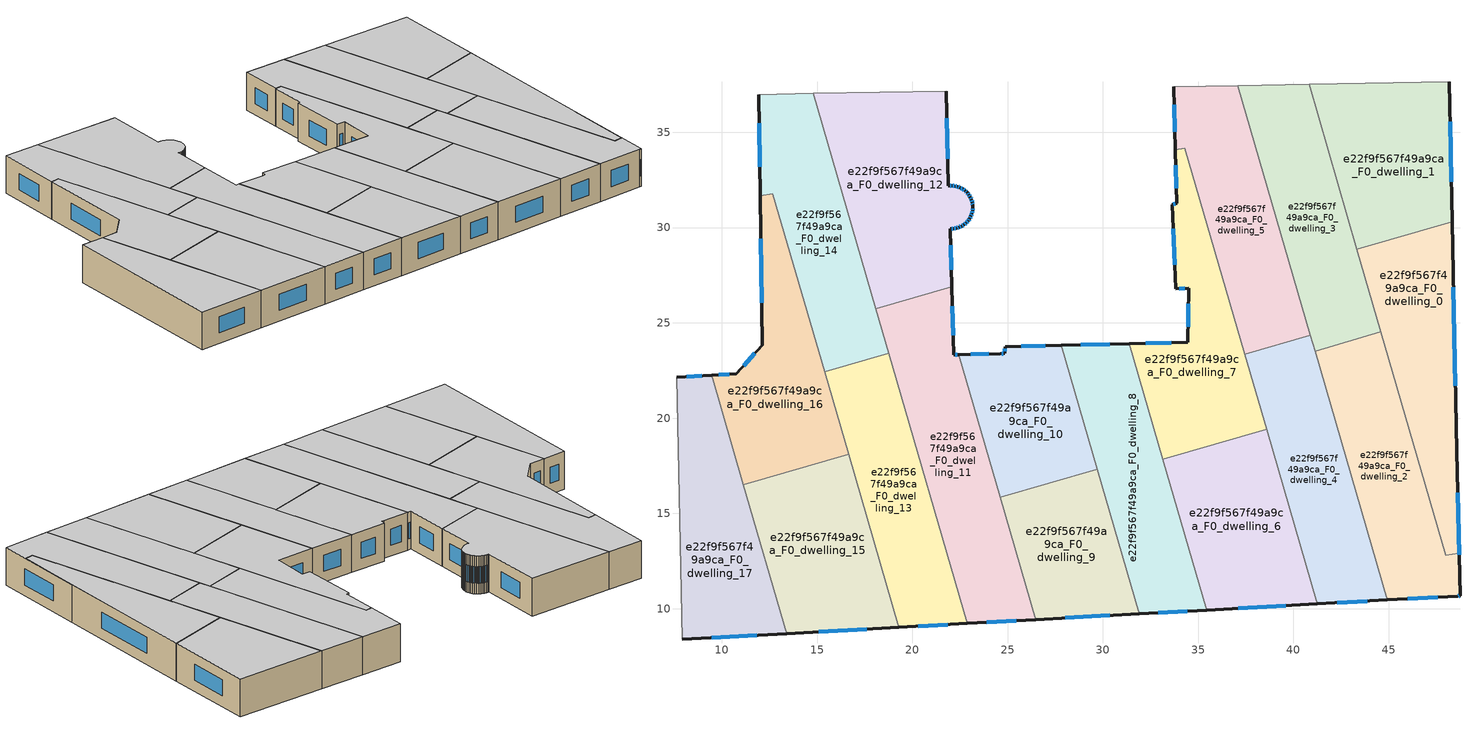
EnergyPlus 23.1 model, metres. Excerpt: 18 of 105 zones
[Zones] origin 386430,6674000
e22f9f567f49a9ca_F0_dwelling_0
 floor ground (EU_floor_Construction): 48.33,30.32 48.68,12.91 48,12.8 43.33,28.86 z0
 wall outside (EU_wall_Construction): 48.57,18.26 48.33,30.32 z0:3
 wall to e22f9f567f49a9ca_F0_dwelling_1 (EU_wall_Construction): 48.33,30.32 43.33,28.86 z0:3
 wall to e22f9f567f49a9ca_F0_dwelling_2 (EU_wall_Construction): 44.59,24.53 48,12.8 48.68,12.91 48.57,18.26 z0:3
 wall to e22f9f567f49a9ca_F0_dwelling_3 (EU_wall_Construction): 43.33,28.86 44.59,24.53 z0:3
 window (EU_Window_Construction): 48.5,21.71 48.4,26.87 z0.86:2.14
 ceiling to e22f9f567f49a9ca_F1_dwelling_0 (EU_floor_Construction): 48.68,12.91 48.33,30.32 43.33,28.86 48,12.8 z3
e22f9f567f49a9ca_F0_dwelling_1
 floor ground (EU_floor_Construction): 48.17,37.66 48.33,30.32 43.33,28.86 40.82,37.52 z0
 wall outside (EU_wall_Construction): 48.33,30.32 48.17,37.66 z0:3
 wall adiabatic (EU_wall_Construction): 48.17,37.66 40.82,37.52 z0:3
 wall to e22f9f567f49a9ca_F0_dwelling_3 (EU_wall_Construction): 40.82,37.52 43.33,28.86 z0:3
 window (EU_Window_Construction): 48.28,32.41 48.22,35.56 z0.86:2.14
 ceiling to e22f9f567f49a9ca_F1_dwelling_1 (EU_floor_Construction): 48.33,30.32 48.17,37.66 40.82,37.52 43.33,28.86 z3
e22f9f567f49a9ca_F0_dwelling_10
 floor ground (EU_floor_Construction): 27.81,23.83 29.7,17.33 24.61,15.85 22.44,23.33 24.62,23.39 24.84,23.39 24.86,23.76 z0
 wall outside (EU_wall_Construction): 27.81,23.83 24.86,23.76 24.84,23.39 24.62,23.39 22.44,23.33 z0:3
 wall to e22f9f567f49a9ca_F0_dwelling_9 (EU_wall_Construction): 24.61,15.85 29.7,17.33 z0:3
 wall to e22f9f567f49a9ca_F0_dwelling_8 (EU_wall_Construction): 29.7,17.33 27.81,23.83 z0:3
 wall to e22f9f567f49a9ca_F0_dwelling_11 (EU_wall_Construction): 22.44,23.33 24.61,15.85 z0:3
 window (EU_Window_Construction): 24.86,23.66 24.84,23.5 / 26.97,23.81 25.7,23.78 / 24,23.37 23.06,23.35 / 24.78,23.39 24.69,23.39 z0.86:2.14
 ceiling to e22f9f567f49a9ca_F1_dwelling_10 (EU_floor_Construction): 29.7,17.33 27.81,23.83 24.86,23.76 24.84,23.39 24.62,23.39 22.44,23.33 24.61,15.85 z3
e22f9f567f49a9ca_F0_dwelling_11
 floor ground (EU_floor_Construction): 22.07,26.91 22.17,23.32 22.44,23.33 26.48,9.43 22.89,9.23 18.09,25.75 z0
 wall outside (EU_wall_Construction): 22.44,23.33 22.17,23.32 22.07,26.91 / 22.89,9.23 26.48,9.43 z0:3
 wall to e22f9f567f49a9ca_F0_dwelling_12 (EU_wall_Construction): 22.07,26.91 18.09,25.75 z0:3
 wall to e22f9f567f49a9ca_F0_dwelling_13 (EU_wall_Construction): 18.77,23.41 22.89,9.23 z0:3
 wall to e22f9f567f49a9ca_F0_dwelling_9 (EU_wall_Construction): 26.48,9.43 24.61,15.85 z0:3
 wall to e22f9f567f49a9ca_F0_dwelling_14 (EU_wall_Construction): 18.09,25.75 18.77,23.41 z0:3
 window (EU_Window_Construction): 22.36,23.33 22.24,23.33 / 23.92,9.29 25.45,9.37 / 22.14,24.35 22.1,25.88 z0.86:2.14
 ceiling to e22f9f567f49a9ca_F1_dwelling_11 (EU_floor_Construction): 26.48,9.43 22.44,23.33 22.17,23.32 22.07,26.91 18.09,25.75 22.89,9.23 z3
e22f9f567f49a9ca_F0_dwelling_12
 floor ground (EU_floor_Construction): 21.78,37.17 21.89,32.18 21.94,32.19 22.09,32.2 22.23,32.18 22.38,32.15 22.51,32.1 22.64,32.03 22.76,31.94 22.87,31.84 22.96,31.73 23.04,31.6 23.1,31.47 23.15,31.33 23.17,31.18 23.17,31.12 23.18,31.04 23.16,30.89 23.13,30.75 23.08,30.61 23.01,30.48 22.92,30.36 22.82,30.25 22.71,30.16 22.58,30.08 22.45,30.02 22.31,29.97 22.16,29.95 22.02,29.95 21.99,29.95 22.07,26.91 18.09,25.75 14.81,37.04 z0
 wall outside (EU_wall_Construction): 22.07,26.91 21.99,29.95 22.02,29.95 22.16,29.95 22.31,29.97 22.45,30.02 22.58,30.08 22.71,30.16 22.82,30.25 22.92,30.36 23.01,30.48 23.08,30.61 23.13,30.75 23.16,30.89 23.18,31.04 23.17,31.12 23.17,31.18 23.15,31.33 23.1,31.47 23.04,31.6 22.96,31.73 22.87,31.84 22.76,31.94 22.64,32.03 22.51,32.1 22.38,32.15 22.23,32.18 22.09,32.2 21.94,32.19 21.89,32.18 21.78,37.17 z0:3
 wall adiabatic (EU_wall_Construction): 21.78,37.17 14.81,37.04 z0:3
 wall to e22f9f567f49a9ca_F0_dwelling_14 (EU_wall_Construction): 14.81,37.04 18.09,25.75 z0:3
 window (EU_Window_Construction): 21.86,33.61 21.81,35.74 / 22.04,32.19 21.98,32.19 / 22.19,32.18 22.13,32.19 / 22.33,32.16 22.27,32.17 / 22.47,32.11 22.41,32.13 / 22.61,32.05 22.55,32.08 / 22.73,31.97 22.68,32 / 22.84,31.87 22.79,31.91 / 22.94,31.76 22.9,31.81 / 23.02,31.64 22.99,31.69 / 23.09,31.51 23.06,31.56 / 23.13,31.37 23.12,31.43 / 23.16,31.22 23.15,31.29 / 23.17,30.93 23.17,30.99 / 23.14,30.79 23.15,30.85 / 23.09,30.65 23.11,30.71 / 23.03,30.52 23.06,30.57 / 22.95,30.39 22.98,30.44 / 22.85,30.28 22.89,30.33 / 22.74,30.18 22.79,30.22 / 22.62,30.1 22.67,30.13 / 22.49,30.04 22.55,30.06 / 22.35,29.99 22.41,30.01 / 22.21,29.96 22.27,29.97 / 22.06,29.95 22.12,29.95 / 22.05,27.78 22.02,29.08 z0.86:2.14
 ceiling to e22f9f567f49a9ca_F1_dwelling_12 (EU_floor_Construction): 22.07,26.91 21.99,29.95 22.02,29.95 22.16,29.95 22.31,29.97 22.45,30.02 22.58,30.08 22.71,30.16 22.82,30.25 22.92,30.36 23.01,30.48 23.08,30.61 23.13,30.75 23.16,30.89 23.18,31.04 23.17,31.12 23.17,31.18 23.15,31.33 23.1,31.47 23.04,31.6 22.96,31.73 22.87,31.84 22.76,31.94 22.64,32.03 22.51,32.1 22.38,32.15 22.23,32.18 22.09,32.2 21.94,32.19 21.89,32.18 21.78,37.17 14.81,37.04 18.09,25.75 z3
e22f9f567f49a9ca_F0_dwelling_13
 floor ground (EU_floor_Construction): 18.77,23.41 22.89,9.23 19.29,9.03 15.4,22.43 z0
 wall outside (EU_wall_Construction): 19.29,9.03 22.89,9.23 z0:3
 wall to e22f9f567f49a9ca_F0_dwelling_14 (EU_wall_Construction): 18.77,23.41 15.4,22.43 z0:3
 wall to e22f9f567f49a9ca_F0_dwelling_15 (EU_wall_Construction): 16.65,18.1 19.29,9.03 z0:3
 wall to e22f9f567f49a9ca_F0_dwelling_16 (EU_wall_Construction): 15.4,22.43 16.65,18.1 z0:3
 window (EU_Window_Construction): 20.32,9.08 21.86,9.17 z0.86:2.14
 ceiling to e22f9f567f49a9ca_F1_dwelling_13 (EU_floor_Construction): 22.89,9.23 18.77,23.41 15.4,22.43 19.29,9.03 z3
e22f9f567f49a9ca_F0_dwelling_14
 floor ground (EU_floor_Construction): 14.81,37.04 18.77,23.41 15.4,22.43 12.68,31.76 12.02,31.67 11.93,36.98 z0
 wall outside (EU_wall_Construction): 11.93,36.98 12.02,31.67 z0:3
 wall adiabatic (EU_wall_Construction): 14.81,37.04 11.93,36.98 z0:3
 wall to e22f9f567f49a9ca_F0_dwelling_16 (EU_wall_Construction): 12.02,31.67 12.68,31.76 15.4,22.43 z0:3
 window (EU_Window_Construction): 11.96,35.47 11.99,33.19 z0.86:2.14
 ceiling to e22f9f567f49a9ca_F1_dwelling_14 (EU_floor_Construction): 18.77,23.41 14.81,37.04 11.93,36.98 12.02,31.67 12.68,31.76 15.4,22.43 z3
e22f9f567f49a9ca_F0_dwelling_15
 floor ground (EU_floor_Construction): 16.65,18.1 19.29,9.03 13.4,8.7 11.14,16.5 z0
 wall outside (EU_wall_Construction): 13.4,8.7 19.29,9.03 z0:3
 wall to e22f9f567f49a9ca_F0_dwelling_16 (EU_wall_Construction): 16.65,18.1 11.14,16.5 z0:3
 wall to e22f9f567f49a9ca_F0_dwelling_17 (EU_wall_Construction): 11.14,16.5 13.4,8.7 z0:3
 window (EU_Window_Construction): 15.08,8.79 17.61,8.93 z0.86:2.14
 ceiling to e22f9f567f49a9ca_F1_dwelling_15 (EU_floor_Construction): 19.29,9.03 16.65,18.1 11.14,16.5 13.4,8.7 z3
e22f9f567f49a9ca_F0_dwelling_16
 floor ground (EU_floor_Construction): 12.68,31.76 16.65,18.1 11.14,16.5 9.46,22.26 10.75,22.33 12.14,23.83 12.02,31.66 z0
 wall outside (EU_wall_Construction): 12.02,31.66 12.14,23.83 10.75,22.33 9.46,22.26 z0:3
 wall to e22f9f567f49a9ca_F0_dwelling_17 (EU_wall_Construction): 9.46,22.26 11.13,16.5 z0:3
 window (EU_Window_Construction): 10.38,22.31 9.83,22.28 / 11.74,23.4 11.15,22.76 / 12.05,29.43 12.1,26.07 z0.86:2.14
 ceiling to e22f9f567f49a9ca_F1_dwelling_16 (EU_floor_Construction): 16.65,18.1 12.68,31.76 12.02,31.66 12.14,23.83 10.75,22.33 9.46,22.26 11.14,16.5 z3
e22f9f567f49a9ca_F0_dwelling_17
 floor ground (EU_floor_Construction): 9.46,22.26 13.4,8.7 7.91,8.39 7.62,22.16 z0
 wall outside (EU_wall_Construction): 7.91,8.39 13.4,8.7 / 9.46,22.26 7.62,22.16 z0:3
 wall adiabatic (EU_wall_Construction): 7.62,22.16 7.91,8.39 z0:3
 window (EU_Window_Construction): 9.48,8.48 11.83,8.61 / 8.94,22.23 8.15,22.19 z0.86:2.14
 ceiling to e22f9f567f49a9ca_F1_dwelling_17 (EU_floor_Construction): 13.4,8.7 9.46,22.26 7.62,22.16 7.91,8.39 z3
e22f9f567f49a9ca_F0_dwelling_2
 floor ground (EU_floor_Construction): 44.59,24.53 48,12.8 48.68,12.91 48.58,18.26 48.74,10.67 48.62,10.66 44.93,10.46 41.13,23.52 z0
 wall outside (EU_wall_Construction): 44.93,10.46 48.62,10.66 48.74,10.67 48.58,18.26 z0:3
 wall to e22f9f567f49a9ca_F0_dwelling_3 (EU_wall_Construction): 44.59,24.53 41.13,23.52 z0:3
 wall to e22f9f567f49a9ca_F0_dwelling_4 (EU_wall_Construction): 41.13,23.52 44.93,10.46 z0:3
 window (EU_Window_Construction): 48.65,10.67 48.7,10.67 / 45.98,10.52 47.57,10.6 / 48.69,12.84 48.63,16.09 z0.86:2.14
 ceiling to e22f9f567f49a9ca_F1_dwelling_2 (EU_floor_Construction): 48.74,10.67 48.58,18.26 48.68,12.91 48,12.8 44.59,24.53 41.13,23.52 44.93,10.46 48.62,10.66 z3
e22f9f567f49a9ca_F0_dwelling_3
 floor ground (EU_floor_Construction): 40.82,37.52 44.59,24.53 41.13,23.52 37.09,37.45 z0
 wall adiabatic (EU_wall_Construction): 40.82,37.52 37.09,37.45 z0:3
 wall to e22f9f567f49a9ca_F0_dwelling_5 (EU_wall_Construction): 37.09,37.45 40.89,24.36 z0:3
 wall to e22f9f567f49a9ca_F0_dwelling_4 (EU_wall_Construction): 40.89,24.36 41.13,23.52 z0:3
 ceiling to e22f9f567f49a9ca_F1_dwelling_3 (EU_floor_Construction): 44.59,24.53 40.82,37.52 37.09,37.45 41.13,23.52 z3
e22f9f567f49a9ca_F0_dwelling_4
 floor ground (EU_floor_Construction): 40.89,24.36 44.93,10.46 41.25,10.25 37.44,23.36 z0
 wall outside (EU_wall_Construction): 41.25,10.25 44.93,10.46 z0:3
 wall to e22f9f567f49a9ca_F0_dwelling_5 (EU_wall_Construction): 40.89,24.36 37.44,23.36 z0:3
 wall to e22f9f567f49a9ca_F0_dwelling_6 (EU_wall_Construction): 38.59,19.43 41.25,10.25 z0:3
 wall to e22f9f567f49a9ca_F0_dwelling_7 (EU_wall_Construction): 37.44,23.36 38.59,19.43 z0:3
 window (EU_Window_Construction): 42.3,10.31 43.88,10.4 z0.86:2.14
 ceiling to e22f9f567f49a9ca_F1_dwelling_4 (EU_floor_Construction): 44.93,10.46 40.89,24.36 37.44,23.36 41.25,10.25 z3
e22f9f567f49a9ca_F0_dwelling_5
 floor ground (EU_floor_Construction): 37.09,37.45 40.89,24.36 37.44,23.36 34.31,34.15 33.79,34.07 33.71,37.39 z0
 wall outside (EU_wall_Construction): 33.71,37.39 33.79,34.07 z0:3
 wall adiabatic (EU_wall_Construction): 37.09,37.45 33.71,37.39 z0:3
 wall to e22f9f567f49a9ca_F0_dwelling_7 (EU_wall_Construction): 33.79,34.07 34.31,34.15 37.44,23.36 z0:3
 window (EU_Window_Construction): 33.73,36.44 33.77,35.02 z0.86:2.14
 ceiling to e22f9f567f49a9ca_F1_dwelling_5 (EU_floor_Construction): 40.89,24.36 37.09,37.45 33.71,37.39 33.79,34.07 34.31,34.15 37.44,23.36 z3
e22f9f567f49a9ca_F0_dwelling_6
 floor ground (EU_floor_Construction): 38.59,19.43 41.25,10.25 35.44,9.93 33.14,17.85 z0
 wall outside (EU_wall_Construction): 35.44,9.93 41.25,10.25 z0:3
 wall to e22f9f567f49a9ca_F0_dwelling_7 (EU_wall_Construction): 38.59,19.43 33.14,17.85 z0:3
 wall to e22f9f567f49a9ca_F0_dwelling_8 (EU_wall_Construction): 33.14,17.85 35.44,9.93 z0:3
 window (EU_Window_Construction): 37.1,10.02 39.59,10.16 z0.86:2.14
 ceiling to e22f9f567f49a9ca_F1_dwelling_6 (EU_floor_Construction): 41.25,10.25 38.59,19.43 33.14,17.85 35.44,9.93 z3
e22f9f567f49a9ca_F0_dwelling_7
 floor ground (EU_floor_Construction): 34.31,34.15 38.59,19.43 33.14,17.85 31.38,23.91 34.46,23.98 34.5,26.82 33.81,26.79 33.63,31.21 33.86,31.27 33.79,34.07 z0
 wall outside (EU_wall_Construction): 33.79,34.07 33.86,31.27 33.63,31.21 33.81,26.79 34.5,26.82 34.46,23.98 31.38,23.91 z0:3
 wall to e22f9f567f49a9ca_F0_dwelling_8 (EU_wall_Construction): 31.38,23.91 33.14,17.85 z0:3
 window (EU_Window_Construction): 33.58,23.96 32.26,23.93 / 34.49,26.01 34.47,24.79 / 34.01,26.8 34.3,26.81 / 33.68,29.94 33.76,28.05 / 33.8,31.25 33.7,31.22 / 33.81,33.27 33.84,32.07 z0.86:2.14
 ceiling to e22f9f567f49a9ca_F1_dwelling_7 (EU_floor_Construction): 38.59,19.43 34.31,34.15 33.79,34.07 33.86,31.27 33.63,31.21 33.81,26.79 34.5,26.82 34.46,23.98 31.38,23.91 33.14,17.85 z3
e22f9f567f49a9ca_F0_dwelling_8
 floor ground (EU_floor_Construction): 31.38,23.91 35.44,9.93 31.9,9.73 27.81,23.83 z0
 wall outside (EU_wall_Construction): 31.38,23.91 27.81,23.83 / 31.9,9.73 35.44,9.93 z0:3
 wall to e22f9f567f49a9ca_F0_dwelling_9 (EU_wall_Construction): 29.7,17.33 31.9,9.73 z0:3
 window (EU_Window_Construction): 30.36,23.88 28.83,23.85 / 32.91,9.79 34.43,9.87 z0.86:2.14
 ceiling to e22f9f567f49a9ca_F1_dwelling_8 (EU_floor_Construction): 35.44,9.93 31.38,23.91 27.81,23.83 31.9,9.73 z3
e22f9f567f49a9ca_F0_dwelling_9
 floor ground (EU_floor_Construction): 29.7,17.33 31.9,9.73 26.48,9.43 24.61,15.85 z0
 wall outside (EU_wall_Construction): 26.48,9.43 31.9,9.73 z0:3
 window (EU_Window_Construction): 28.03,9.51 30.35,9.64 z0.86:2.14
 ceiling to e22f9f567f49a9ca_F1_dwelling_9 (EU_floor_Construction): 31.9,9.73 29.7,17.33 24.61,15.85 26.48,9.43 z3
[Building]
EU S2 Campaign: North Axis=0; Terrain=City; Solar Distribution=FullExterior
[Site:Location]
Helsinki-Vantaa.AP: Latitude=60.317; Longitude=24.963; Time Zone=2; Elevation=54.6
[SizingPeriod:WeatherFileDays]
AnnualSizingPeriod: Begin Month=1; Begin Day of Month=1; End Month=12; End Day of Month=31; Day of Week for Start Day=Monday; Use Weather File Daylight Saving Period=No; Use Weather File Rain and Snow Indicators=No
[MATERIAL]
EU_InternalMass_Material: Roughness=MediumRough; Thickness=0.1; Conductivity=1; Density=1800; Specific Heat=900; Thermal Absorptance=0.9; Solar Absorptance=0.7; Visible Absorptance=0.7
[MATERIAL:NOMASS] Roughness=MediumRough; Thermal Absorptance=0.9; Solar Absorptance=0.7; Visible Absorptance=0.7
Name | Thermal Resistance
EU_wall_NoMass | 1.10183
EU_floor_NoMass | 1.70606
[WINDOWMATERIAL:SIMPLEGLAZINGSYSTEM]
EU_Window_SimpleGlazing: UFactor=3.11035; Solar Heat Gain Coefficient=0.8; Visible Transmittance=0.8
[CONSTRUCTION]
EU_wall_Construction: EU_wall_NoMass
EU_floor_Construction: EU_floor_NoMass
EU_Window_Construction: EU_Window_SimpleGlazing
EU_InternalMass_Construction: EU_InternalMass_Material
[ZONE] Type=1; Multiplier=1; Ceiling Height=autocalculate; Floor Area=autocalculate; Part of Total Floor Area=Yes
Name | Volume
e22f9f567f49a9ca_F0_dwelling_0 | 148.463
e22f9f567f49a9ca_F0_dwelling_1 | 151.426
e22f9f567f49a9ca_F0_dwelling_10 | 115.986
e22f9f567f49a9ca_F0_dwelling_11 | 186.852
e22f9f567f49a9ca_F0_dwelling_12 | 186.891
e22f9f567f49a9ca_F0_dwelling_13 | 151.405
e22f9f567f49a9ca_F0_dwelling_14 | 153.935
e22f9f567f49a9ca_F0_dwelling_15 | 151.427
e22f9f567f49a9ca_F0_dwelling_16 | 148.884
e22f9f567f49a9ca_F0_dwelling_17; e22f9f567f49a9ca_F0_dwelling_3 | 151.43
e22f9f567f49a9ca_F0_dwelling_2 | 154.202
e22f9f567f49a9ca_F0_dwelling_4 | 151.433
e22f9f567f49a9ca_F0_dwelling_5 | 153.009
e22f9f567f49a9ca_F0_dwelling_6 | 151.4
e22f9f567f49a9ca_F0_dwelling_7 | 149.802
e22f9f567f49a9ca_F0_dwelling_8 | 151.458
e22f9f567f49a9ca_F0_dwelling_9 | 115.976
[INTERNALMASS] Construction=EU_InternalMass_Construction
Name | Zone or ZoneList | Surface Area
e22f9f567f49a9ca_F0_dwelling_0_EU_InternalMass | e22f9f567f49a9ca_F0_dwelling_0 | 49.5399
e22f9f567f49a9ca_F0_dwelling_1_EU_InternalMass | e22f9f567f49a9ca_F0_dwelling_1 | 50.4749
e22f9f567f49a9ca_F0_dwelling_2_EU_InternalMass | e22f9f567f49a9ca_F0_dwelling_2 | 51.4209
e22f9f567f49a9ca_F0_dwelling_3_EU_InternalMass | e22f9f567f49a9ca_F0_dwelling_3 | 50.4761
e22f9f567f49a9ca_F0_dwelling_4_EU_InternalMass | e22f9f567f49a9ca_F0_dwelling_4 | 50.4777
e22f9f567f49a9ca_F0_dwelling_5_EU_InternalMass | e22f9f567f49a9ca_F0_dwelling_5 | 51.004
e22f9f567f49a9ca_F0_dwelling_6_EU_InternalMass | e22f9f567f49a9ca_F0_dwelling_6 | 50.4658
e22f9f567f49a9ca_F0_dwelling_7_EU_InternalMass | e22f9f567f49a9ca_F0_dwelling_7 | 49.9422
e22f9f567f49a9ca_F0_dwelling_8_EU_InternalMass | e22f9f567f49a9ca_F0_dwelling_8 | 50.4861
e22f9f567f49a9ca_F0_dwelling_9_EU_InternalMass | e22f9f567f49a9ca_F0_dwelling_9 | 38.6594
e22f9f567f49a9ca_F0_dwelling_10_EU_InternalMass | e22f9f567f49a9ca_F0_dwelling_10 | 38.6621
e22f9f567f49a9ca_F0_dwelling_11_EU_InternalMass | e22f9f567f49a9ca_F0_dwelling_11 | 62.283
e22f9f567f49a9ca_F0_dwelling_12_EU_InternalMass | e22f9f567f49a9ca_F0_dwelling_12 | 62.2958
e22f9f567f49a9ca_F0_dwelling_13_EU_InternalMass | e22f9f567f49a9ca_F0_dwelling_13 | 50.4694
e22f9f567f49a9ca_F0_dwelling_14_EU_InternalMass | e22f9f567f49a9ca_F0_dwelling_14 | 51.312
e22f9f567f49a9ca_F0_dwelling_15_EU_InternalMass | e22f9f567f49a9ca_F0_dwelling_15 | 50.4748
e22f9f567f49a9ca_F0_dwelling_16_EU_InternalMass | e22f9f567f49a9ca_F0_dwelling_16 | 49.633
e22f9f567f49a9ca_F0_dwelling_17_EU_InternalMass | e22f9f567f49a9ca_F0_dwelling_17 | 50.4771
[OTHEREQUIPMENT] Fuel Type=Electricity; Design Level Calculation Method=Watts/Area; Power per Zone Floor Area=1; Fraction Latent=0; Fraction Radiant=0; Fraction Lost=0; Carbon Dioxide Generation Rate=0; EndUse Subcategory=EU_Step8_InternalGains
Name | Zone or ZoneList or Space or SpaceList | Schedule
EU_Step8_InternalGain_e22f9f567f49a9ca_F0_dwelling_0_f000 | e22f9f567f49a9ca_F0_dwelling_0 | EU_Step8_GainSchedule_e22f9f567f49a9ca_F0_dwelling_0_f000
EU_Step8_InternalGain_e22f9f567f49a9ca_F0_dwelling_1_f000 | e22f9f567f49a9ca_F0_dwelling_1 | EU_Step8_GainSchedule_e22f9f567f49a9ca_F0_dwelling_1_f000
EU_Step8_InternalGain_e22f9f567f49a9ca_F0_dwelling_2_f000 | e22f9f567f49a9ca_F0_dwelling_2 | EU_Step8_GainSchedule_e22f9f567f49a9ca_F0_dwelling_2_f000
EU_Step8_InternalGain_e22f9f567f49a9ca_F0_dwelling_3_f000 | e22f9f567f49a9ca_F0_dwelling_3 | EU_Step8_GainSchedule_e22f9f567f49a9ca_F0_dwelling_3_f000
EU_Step8_InternalGain_e22f9f567f49a9ca_F0_dwelling_4_f000 | e22f9f567f49a9ca_F0_dwelling_4 | EU_Step8_GainSchedule_e22f9f567f49a9ca_F0_dwelling_4_f000
EU_Step8_InternalGain_e22f9f567f49a9ca_F0_dwelling_5_f000 | e22f9f567f49a9ca_F0_dwelling_5 | EU_Step8_GainSchedule_e22f9f567f49a9ca_F0_dwelling_5_f000
EU_Step8_InternalGain_e22f9f567f49a9ca_F0_dwelling_6_f000 | e22f9f567f49a9ca_F0_dwelling_6 | EU_Step8_GainSchedule_e22f9f567f49a9ca_F0_dwelling_6_f000
EU_Step8_InternalGain_e22f9f567f49a9ca_F0_dwelling_7_f000 | e22f9f567f49a9ca_F0_dwelling_7 | EU_Step8_GainSchedule_e22f9f567f49a9ca_F0_dwelling_7_f000
EU_Step8_InternalGain_e22f9f567f49a9ca_F0_dwelling_8_f000 | e22f9f567f49a9ca_F0_dwelling_8 | EU_Step8_GainSchedule_e22f9f567f49a9ca_F0_dwelling_8_f000
EU_Step8_InternalGain_e22f9f567f49a9ca_F0_dwelling_9_f000 | e22f9f567f49a9ca_F0_dwelling_9 | EU_Step8_GainSchedule_e22f9f567f49a9ca_F0_dwelling_9_f000
EU_Step8_InternalGain_e22f9f567f49a9ca_F0_dwelling_10_f000 | e22f9f567f49a9ca_F0_dwelling_10 | EU_Step8_GainSchedule_e22f9f567f49a9ca_F0_dwelling_10_f000
EU_Step8_InternalGain_e22f9f567f49a9ca_F0_dwelling_11_f000 | e22f9f567f49a9ca_F0_dwelling_11 | EU_Step8_GainSchedule_e22f9f567f49a9ca_F0_dwelling_11_f000
EU_Step8_InternalGain_e22f9f567f49a9ca_F0_dwelling_12_f000 | e22f9f567f49a9ca_F0_dwelling_12 | EU_Step8_GainSchedule_e22f9f567f49a9ca_F0_dwelling_12_f000
EU_Step8_InternalGain_e22f9f567f49a9ca_F0_dwelling_13_f000 | e22f9f567f49a9ca_F0_dwelling_13 | EU_Step8_GainSchedule_e22f9f567f49a9ca_F0_dwelling_13_f000
EU_Step8_InternalGain_e22f9f567f49a9ca_F0_dwelling_14_f000 | e22f9f567f49a9ca_F0_dwelling_14 | EU_Step8_GainSchedule_e22f9f567f49a9ca_F0_dwelling_14_f000
EU_Step8_InternalGain_e22f9f567f49a9ca_F0_dwelling_15_f000 | e22f9f567f49a9ca_F0_dwelling_15 | EU_Step8_GainSchedule_e22f9f567f49a9ca_F0_dwelling_15_f000
EU_Step8_InternalGain_e22f9f567f49a9ca_F0_dwelling_16_f000 | e22f9f567f49a9ca_F0_dwelling_16 | EU_Step8_GainSchedule_e22f9f567f49a9ca_F0_dwelling_16_f000
EU_Step8_InternalGain_e22f9f567f49a9ca_F0_dwelling_17_f000 | e22f9f567f49a9ca_F0_dwelling_17 | EU_Step8_GainSchedule_e22f9f567f49a9ca_F0_dwelling_17_f000
[ZONEVENTILATION:DESIGNFLOWRATE] Schedule=EU_AlwaysOn; Design Flow Rate Calculation Method=AirChanges/Hour; Air Changes per Hour=0.756316; Ventilation Type=Natural; Fan Pressure Rise=0; Fan Total Efficiency=1; Constant Term Coefficient=1; Temperature Term Coefficient=0; Velocity Term Coefficient=0; Velocity Squared Term Coefficient=0; Minimum Indoor Temperature=-100; Maximum Indoor Temperature=100; Delta Temperature=-100; Minimum Outdoor Temperature=-100; Maximum Outdoor Temperature=100; Maximum Wind Speed=40
Name | Zone or ZoneList or Space or SpaceList
EU_ConstantAir_e22f9f567f49a9ca_F0_dwelling_0 | e22f9f567f49a9ca_F0_dwelling_0
EU_ConstantAir_e22f9f567f49a9ca_F0_dwelling_1 | e22f9f567f49a9ca_F0_dwelling_1
EU_ConstantAir_e22f9f567f49a9ca_F0_dwelling_2 | e22f9f567f49a9ca_F0_dwelling_2
EU_ConstantAir_e22f9f567f49a9ca_F0_dwelling_3 | e22f9f567f49a9ca_F0_dwelling_3
EU_ConstantAir_e22f9f567f49a9ca_F0_dwelling_4 | e22f9f567f49a9ca_F0_dwelling_4
EU_ConstantAir_e22f9f567f49a9ca_F0_dwelling_5 | e22f9f567f49a9ca_F0_dwelling_5
EU_ConstantAir_e22f9f567f49a9ca_F0_dwelling_6 | e22f9f567f49a9ca_F0_dwelling_6
EU_ConstantAir_e22f9f567f49a9ca_F0_dwelling_7 | e22f9f567f49a9ca_F0_dwelling_7
EU_ConstantAir_e22f9f567f49a9ca_F0_dwelling_8 | e22f9f567f49a9ca_F0_dwelling_8
EU_ConstantAir_e22f9f567f49a9ca_F0_dwelling_9 | e22f9f567f49a9ca_F0_dwelling_9
EU_ConstantAir_e22f9f567f49a9ca_F0_dwelling_10 | e22f9f567f49a9ca_F0_dwelling_10
EU_ConstantAir_e22f9f567f49a9ca_F0_dwelling_11 | e22f9f567f49a9ca_F0_dwelling_11
EU_ConstantAir_e22f9f567f49a9ca_F0_dwelling_12 | e22f9f567f49a9ca_F0_dwelling_12
EU_ConstantAir_e22f9f567f49a9ca_F0_dwelling_13 | e22f9f567f49a9ca_F0_dwelling_13
EU_ConstantAir_e22f9f567f49a9ca_F0_dwelling_14 | e22f9f567f49a9ca_F0_dwelling_14
EU_ConstantAir_e22f9f567f49a9ca_F0_dwelling_15 | e22f9f567f49a9ca_F0_dwelling_15
EU_ConstantAir_e22f9f567f49a9ca_F0_dwelling_16 | e22f9f567f49a9ca_F0_dwelling_16
EU_ConstantAir_e22f9f567f49a9ca_F0_dwelling_17 | e22f9f567f49a9ca_F0_dwelling_17
[HVACTEMPLATE:THERMOSTAT] Constant Heating Setpoint=20; Constant Cooling Setpoint=50
EU_HeatOnly_e22f9f567f49a9ca_F0_dwelling_0; EU_HeatOnly_e22f9f567f49a9ca_F0_dwelling_1; EU_HeatOnly_e22f9f567f49a9ca_F0_dwelling_2; EU_HeatOnly_e22f9f567f49a9ca_F0_dwelling_3; EU_HeatOnly_e22f9f567f49a9ca_F0_dwelling_4; EU_HeatOnly_e22f9f567f49a9ca_F0_dwelling_5; EU_HeatOnly_e22f9f567f49a9ca_F0_dwelling_6; EU_HeatOnly_e22f9f567f49a9ca_F0_dwelling_7; EU_HeatOnly_e22f9f567f49a9ca_F0_dwelling_8; EU_HeatOnly_e22f9f567f49a9ca_F0_dwelling_9; EU_HeatOnly_e22f9f567f49a9ca_F0_dwelling_10; EU_HeatOnly_e22f9f567f49a9ca_F0_dwelling_11; EU_HeatOnly_e22f9f567f49a9ca_F0_dwelling_12; EU_HeatOnly_e22f9f567f49a9ca_F0_dwelling_13; EU_HeatOnly_e22f9f567f49a9ca_F0_dwelling_14; EU_HeatOnly_e22f9f567f49a9ca_F0_dwelling_15; EU_HeatOnly_e22f9f567f49a9ca_F0_dwelling_16; EU_HeatOnly_e22f9f567f49a9ca_F0_dwelling_17; EU_HeatOnly_e22f9f567f49a9ca_F1_dwelling_0; EU_HeatOnly_e22f9f567f49a9ca_F1_dwelling_1; EU_HeatOnly_e22f9f567f49a9ca_F1_dwelling_2; EU_HeatOnly_e22f9f567f49a9ca_F1_dwelling_3; EU_HeatOnly_e22f9f567f49a9ca_F1_dwelling_4; EU_HeatOnly_e22f9f567f49a9ca_F1_dwelling_5; EU_HeatOnly_e22f9f567f49a9ca_F1_dwelling_6; EU_HeatOnly_e22f9f567f49a9ca_F1_dwelling_7; EU_HeatOnly_e22f9f567f49a9ca_F1_dwelling_8; EU_HeatOnly_e22f9f567f49a9ca_F1_dwelling_9; EU_HeatOnly_e22f9f567f49a9ca_F1_dwelling_10; EU_HeatOnly_e22f9f567f49a9ca_F1_dwelling_11; EU_HeatOnly_e22f9f567f49a9ca_F1_dwelling_12; EU_HeatOnly_e22f9f567f49a9ca_F1_dwelling_13; EU_HeatOnly_e22f9f567f49a9ca_F1_dwelling_14; EU_HeatOnly_e22f9f567f49a9ca_F1_dwelling_15; EU_HeatOnly_e22f9f567f49a9ca_F1_dwelling_16; EU_HeatOnly_e22f9f567f49a9ca_F1_dwelling_17; EU_HeatOnly_e22f9f567f49a9ca_F2_dwelling_0; EU_HeatOnly_e22f9f567f49a9ca_F2_dwelling_1; EU_HeatOnly_e22f9f567f49a9ca_F2_dwelling_2; EU_HeatOnly_e22f9f567f49a9ca_F2_dwelling_3; EU_HeatOnly_e22f9f567f49a9ca_F2_dwelling_4; EU_HeatOnly_e22f9f567f49a9ca_F2_dwelling_5; EU_HeatOnly_e22f9f567f49a9ca_F2_dwelling_6; EU_HeatOnly_e22f9f567f49a9ca_F2_dwelling_7; EU_HeatOnly_e22f9f567f49a9ca_F2_dwelling_8; EU_HeatOnly_e22f9f567f49a9ca_F2_dwelling_9; EU_HeatOnly_e22f9f567f49a9ca_F2_dwelling_10; EU_HeatOnly_e22f9f567f49a9ca_F2_dwelling_11; EU_HeatOnly_e22f9f567f49a9ca_F2_dwelling_12; EU_HeatOnly_e22f9f567f49a9ca_F2_dwelling_13; EU_HeatOnly_e22f9f567f49a9ca_F2_dwelling_14; EU_HeatOnly_e22f9f567f49a9ca_F2_dwelling_15; EU_HeatOnly_e22f9f567f49a9ca_F2_dwelling_16; EU_HeatOnly_e22f9f567f49a9ca_F2_dwelling_17; EU_HeatOnly_e22f9f567f49a9ca_F3_dwelling_0; EU_HeatOnly_e22f9f567f49a9ca_F3_dwelling_1; EU_HeatOnly_e22f9f567f49a9ca_F3_dwelling_2; EU_HeatOnly_e22f9f567f49a9ca_F3_dwelling_3; EU_HeatOnly_e22f9f567f49a9ca_F3_dwelling_4; EU_HeatOnly_e22f9f567f49a9ca_F3_dwelling_5; EU_HeatOnly_e22f9f567f49a9ca_F3_dwelling_6; EU_HeatOnly_e22f9f567f49a9ca_F3_dwelling_7; EU_HeatOnly_e22f9f567f49a9ca_F3_dwelling_8; EU_HeatOnly_e22f9f567f49a9ca_F3_dwelling_9; EU_HeatOnly_e22f9f567f49a9ca_F3_dwelling_10; EU_HeatOnly_e22f9f567f49a9ca_F3_dwelling_11; EU_HeatOnly_e22f9f567f49a9ca_F3_dwelling_12; EU_HeatOnly_e22f9f567f49a9ca_F3_dwelling_13; EU_HeatOnly_e22f9f567f49a9ca_F3_dwelling_14; EU_HeatOnly_e22f9f567f49a9ca_F3_dwelling_15; EU_HeatOnly_e22f9f567f49a9ca_F3_dwelling_16; EU_HeatOnly_e22f9f567f49a9ca_F4_dwelling_0; EU_HeatOnly_e22f9f567f49a9ca_F4_dwelling_1; EU_HeatOnly_e22f9f567f49a9ca_F4_dwelling_2; EU_HeatOnly_e22f9f567f49a9ca_F4_dwelling_3; EU_HeatOnly_e22f9f567f49a9ca_F4_dwelling_4; EU_HeatOnly_e22f9f567f49a9ca_F4_dwelling_5; EU_HeatOnly_e22f9f567f49a9ca_F4_dwelling_6; EU_HeatOnly_e22f9f567f49a9ca_F4_dwelling_7; EU_HeatOnly_e22f9f567f49a9ca_F4_dwelling_8; EU_HeatOnly_e22f9f567f49a9ca_F4_dwelling_9; EU_HeatOnly_e22f9f567f49a9ca_F4_dwelling_10; EU_HeatOnly_e22f9f567f49a9ca_F4_dwelling_11; EU_HeatOnly_e22f9f567f49a9ca_F4_dwelling_12; EU_HeatOnly_e22f9f567f49a9ca_F4_dwelling_13; EU_HeatOnly_e22f9f567f49a9ca_F4_dwelling_14; EU_HeatOnly_e22f9f567f49a9ca_F4_dwelling_15; EU_HeatOnly_e22f9f567f49a9ca_F4_dwelling_16; EU_HeatOnly_e22f9f567f49a9ca_F5_dwelling_0; EU_HeatOnly_e22f9f567f49a9ca_F5_dwelling_1; EU_HeatOnly_e22f9f567f49a9ca_F5_dwelling_2; EU_HeatOnly_e22f9f567f49a9ca_F5_dwelling_3; EU_HeatOnly_e22f9f567f49a9ca_F5_dwelling_4; EU_HeatOnly_e22f9f567f49a9ca_F5_dwelling_5; EU_HeatOnly_e22f9f567f49a9ca_F5_dwelling_6; EU_HeatOnly_e22f9f567f49a9ca_F5_dwelling_7; EU_HeatOnly_e22f9f567f49a9ca_F5_dwelling_8; EU_HeatOnly_e22f9f567f49a9ca_F5_dwelling_9; EU_HeatOnly_e22f9f567f49a9ca_F5_dwelling_10; EU_HeatOnly_e22f9f567f49a9ca_F5_dwelling_11; EU_HeatOnly_e22f9f567f49a9ca_F5_dwelling_12; EU_HeatOnly_e22f9f567f49a9ca_F5_dwelling_13; EU_HeatOnly_e22f9f567f49a9ca_F5_dwelling_14; EU_HeatOnly_e22f9f567f49a9ca_F5_dwelling_15; EU_HeatOnly_e22f9f567f49a9ca_F5_dwelling_16
[HVACTEMPLATE:ZONE:IDEALLOADSAIRSYSTEM] System Availability Schedule=EU_AlwaysOn; Maximum Heating Supply Air Temperature=50; Minimum Cooling Supply Air Temperature=13; Maximum Heating Supply Air Humidity Ratio=0.0156; Minimum Cooling Supply Air Humidity Ratio=0.0077; Heating Limit=NoLimit; Cooling Limit=NoLimit; Heating Availability Schedule=EU_AlwaysOn; Cooling Availability Schedule=EU_CoolingOff; Dehumidification Control Type=ConstantSensibleHeatRatio; Cooling Sensible Heat Ratio=0.7; Dehumidification Setpoint=60; Humidification Control Type=None; Humidification Setpoint=30; Outdoor Air Method=None; Outdoor Air Flow Rate per Person=0.00944; Outdoor Air Flow Rate per Zone Floor Area=0; Outdoor Air Flow Rate per Zone=0; Demand Controlled Ventilation Type=None; Outdoor Air Economizer Type=NoEconomizer; Heat Recovery Type=None; Sensible Heat Recovery Effectiveness=0.7; Latent Heat Recovery Effectiveness=0.65
Name | Template Thermostat
e22f9f567f49a9ca_F0_dwelling_0 | EU_HeatOnly_e22f9f567f49a9ca_F0_dwelling_0
e22f9f567f49a9ca_F0_dwelling_1 | EU_HeatOnly_e22f9f567f49a9ca_F0_dwelling_1
e22f9f567f49a9ca_F0_dwelling_2 | EU_HeatOnly_e22f9f567f49a9ca_F0_dwelling_2
e22f9f567f49a9ca_F0_dwelling_3 | EU_HeatOnly_e22f9f567f49a9ca_F0_dwelling_3
e22f9f567f49a9ca_F0_dwelling_4 | EU_HeatOnly_e22f9f567f49a9ca_F0_dwelling_4
e22f9f567f49a9ca_F0_dwelling_5 | EU_HeatOnly_e22f9f567f49a9ca_F0_dwelling_5
e22f9f567f49a9ca_F0_dwelling_6 | EU_HeatOnly_e22f9f567f49a9ca_F0_dwelling_6
e22f9f567f49a9ca_F0_dwelling_7 | EU_HeatOnly_e22f9f567f49a9ca_F0_dwelling_7
e22f9f567f49a9ca_F0_dwelling_8 | EU_HeatOnly_e22f9f567f49a9ca_F0_dwelling_8
e22f9f567f49a9ca_F0_dwelling_9 | EU_HeatOnly_e22f9f567f49a9ca_F0_dwelling_9
e22f9f567f49a9ca_F0_dwelling_10 | EU_HeatOnly_e22f9f567f49a9ca_F0_dwelling_10
e22f9f567f49a9ca_F0_dwelling_11 | EU_HeatOnly_e22f9f567f49a9ca_F0_dwelling_11
e22f9f567f49a9ca_F0_dwelling_12 | EU_HeatOnly_e22f9f567f49a9ca_F0_dwelling_12
e22f9f567f49a9ca_F0_dwelling_13 | EU_HeatOnly_e22f9f567f49a9ca_F0_dwelling_13
e22f9f567f49a9ca_F0_dwelling_14 | EU_HeatOnly_e22f9f567f49a9ca_F0_dwelling_14
e22f9f567f49a9ca_F0_dwelling_15 | EU_HeatOnly_e22f9f567f49a9ca_F0_dwelling_15
e22f9f567f49a9ca_F0_dwelling_16 | EU_HeatOnly_e22f9f567f49a9ca_F0_dwelling_16
e22f9f567f49a9ca_F0_dwelling_17 | EU_HeatOnly_e22f9f567f49a9ca_F0_dwelling_17
[SIZING:ZONE] Zone Cooling Design Supply Air Temperature Input Method=SupplyAirTemperature; Zone Cooling Design Supply Air Temperature=13; Zone Heating Design Supply Air Temperature Input Method=SupplyAirTemperature; Zone Heating Design Supply Air Temperature=50; Zone Cooling Design Supply Air Humidity Ratio=0.008; Zone Heating Design Supply Air Humidity Ratio=0.008; Cooling Design Air Flow Method=DesignDay; Cooling Design Air Flow Rate=0; Cooling Minimum Air Flow per Zone Floor Area=0.000762; Cooling Minimum Air Flow=0; Cooling Minimum Air Flow Fraction=0.2; Heating Design Air Flow Method=DesignDay; Heating Design Air Flow Rate=0; Heating Maximum Air Flow per Zone Floor Area=0.002032; Heating Maximum Air Flow=0.141576; Heating Maximum Air Flow Fraction=0.3; Account for Dedicated Outdoor Air System=No; Dedicated Outdoor Air System Control Strategy=NeutralSupplyAir; Dedicated Outdoor Air Low Setpoint Temperature for Design=autosize; Dedicated Outdoor Air High Setpoint Temperature for Design=autosize; Zone Load Sizing Method=Sensible Load Only No Latent Load; Zone Latent Cooling Design Supply Air Humidity Ratio Input Method=HumidityRatioDifference; Zone Cooling Design Supply Air Humidity Ratio Difference=0.005; Zone Latent Heating Design Supply Air Humidity Ratio Input Method=HumidityRatioDifference; Zone Humidification Design Supply Air Humidity Ratio Difference=0.005
e22f9f567f49a9ca_F0_dwelling_0; e22f9f567f49a9ca_F0_dwelling_1; e22f9f567f49a9ca_F0_dwelling_2; e22f9f567f49a9ca_F0_dwelling_3; e22f9f567f49a9ca_F0_dwelling_4; e22f9f567f49a9ca_F0_dwelling_5; e22f9f567f49a9ca_F0_dwelling_6; e22f9f567f49a9ca_F0_dwelling_7; e22f9f567f49a9ca_F0_dwelling_8; e22f9f567f49a9ca_F0_dwelling_9; e22f9f567f49a9ca_F0_dwelling_10; e22f9f567f49a9ca_F0_dwelling_11; e22f9f567f49a9ca_F0_dwelling_12; e22f9f567f49a9ca_F0_dwelling_13; e22f9f567f49a9ca_F0_dwelling_14; e22f9f567f49a9ca_F0_dwelling_15; e22f9f567f49a9ca_F0_dwelling_16; e22f9f567f49a9ca_F0_dwelling_17
[SCHEDULE:CONSTANT]
Name | Hourly Value
EU_AlwaysOn | 1
EU_CoolingOff | 0
[SCHEDULE:FILE] Column Number=1; Rows to Skip at Top=0; Number of Hours of Data=8760; Column Separator=Comma; Interpolate to Timestep=No; Minutes per Item=60; Adjust Schedule for Daylight Savings=Yes
Name | File
EU_Step8_GainSchedule_e22f9f567f49a9ca_F0_dwelling_0_f000 | ../../schedules/e22f9f567f49a9ca/e22f9f567f49a9ca_F0_dwelling_0_f000_gain.csv
EU_Step8_GainSchedule_e22f9f567f49a9ca_F0_dwelling_1_f000 | ../../schedules/e22f9f567f49a9ca/e22f9f567f49a9ca_F0_dwelling_1_f000_gain.csv
EU_Step8_GainSchedule_e22f9f567f49a9ca_F0_dwelling_2_f000 | ../../schedules/e22f9f567f49a9ca/e22f9f567f49a9ca_F0_dwelling_2_f000_gain.csv
EU_Step8_GainSchedule_e22f9f567f49a9ca_F0_dwelling_3_f000 | ../../schedules/e22f9f567f49a9ca/e22f9f567f49a9ca_F0_dwelling_3_f000_gain.csv
EU_Step8_GainSchedule_e22f9f567f49a9ca_F0_dwelling_4_f000 | ../../schedules/e22f9f567f49a9ca/e22f9f567f49a9ca_F0_dwelling_4_f000_gain.csv
EU_Step8_GainSchedule_e22f9f567f49a9ca_F0_dwelling_5_f000 | ../../schedules/e22f9f567f49a9ca/e22f9f567f49a9ca_F0_dwelling_5_f000_gain.csv
EU_Step8_GainSchedule_e22f9f567f49a9ca_F0_dwelling_6_f000 | ../../schedules/e22f9f567f49a9ca/e22f9f567f49a9ca_F0_dwelling_6_f000_gain.csv
EU_Step8_GainSchedule_e22f9f567f49a9ca_F0_dwelling_7_f000 | ../../schedules/e22f9f567f49a9ca/e22f9f567f49a9ca_F0_dwelling_7_f000_gain.csv
EU_Step8_GainSchedule_e22f9f567f49a9ca_F0_dwelling_8_f000 | ../../schedules/e22f9f567f49a9ca/e22f9f567f49a9ca_F0_dwelling_8_f000_gain.csv
EU_Step8_GainSchedule_e22f9f567f49a9ca_F0_dwelling_9_f000 | ../../schedules/e22f9f567f49a9ca/e22f9f567f49a9ca_F0_dwelling_9_f000_gain.csv
EU_Step8_GainSchedule_e22f9f567f49a9ca_F0_dwelling_10_f000 | ../../schedules/e22f9f567f49a9ca/e22f9f567f49a9ca_F0_dwelling_10_f000_gain.csv
EU_Step8_GainSchedule_e22f9f567f49a9ca_F0_dwelling_11_f000 | ../../schedules/e22f9f567f49a9ca/e22f9f567f49a9ca_F0_dwelling_11_f000_gain.csv
EU_Step8_GainSchedule_e22f9f567f49a9ca_F0_dwelling_12_f000 | ../../schedules/e22f9f567f49a9ca/e22f9f567f49a9ca_F0_dwelling_12_f000_gain.csv
EU_Step8_GainSchedule_e22f9f567f49a9ca_F0_dwelling_13_f000 | ../../schedules/e22f9f567f49a9ca/e22f9f567f49a9ca_F0_dwelling_13_f000_gain.csv
EU_Step8_GainSchedule_e22f9f567f49a9ca_F0_dwelling_14_f000 | ../../schedules/e22f9f567f49a9ca/e22f9f567f49a9ca_F0_dwelling_14_f000_gain.csv
EU_Step8_GainSchedule_e22f9f567f49a9ca_F0_dwelling_15_f000 | ../../schedules/e22f9f567f49a9ca/e22f9f567f49a9ca_F0_dwelling_15_f000_gain.csv
EU_Step8_GainSchedule_e22f9f567f49a9ca_F0_dwelling_16_f000 | ../../schedules/e22f9f567f49a9ca/e22f9f567f49a9ca_F0_dwelling_16_f000_gain.csv
EU_Step8_GainSchedule_e22f9f567f49a9ca_F0_dwelling_17_f000 | ../../schedules/e22f9f567f49a9ca/e22f9f567f49a9ca_F0_dwelling_17_f000_gain.csv
